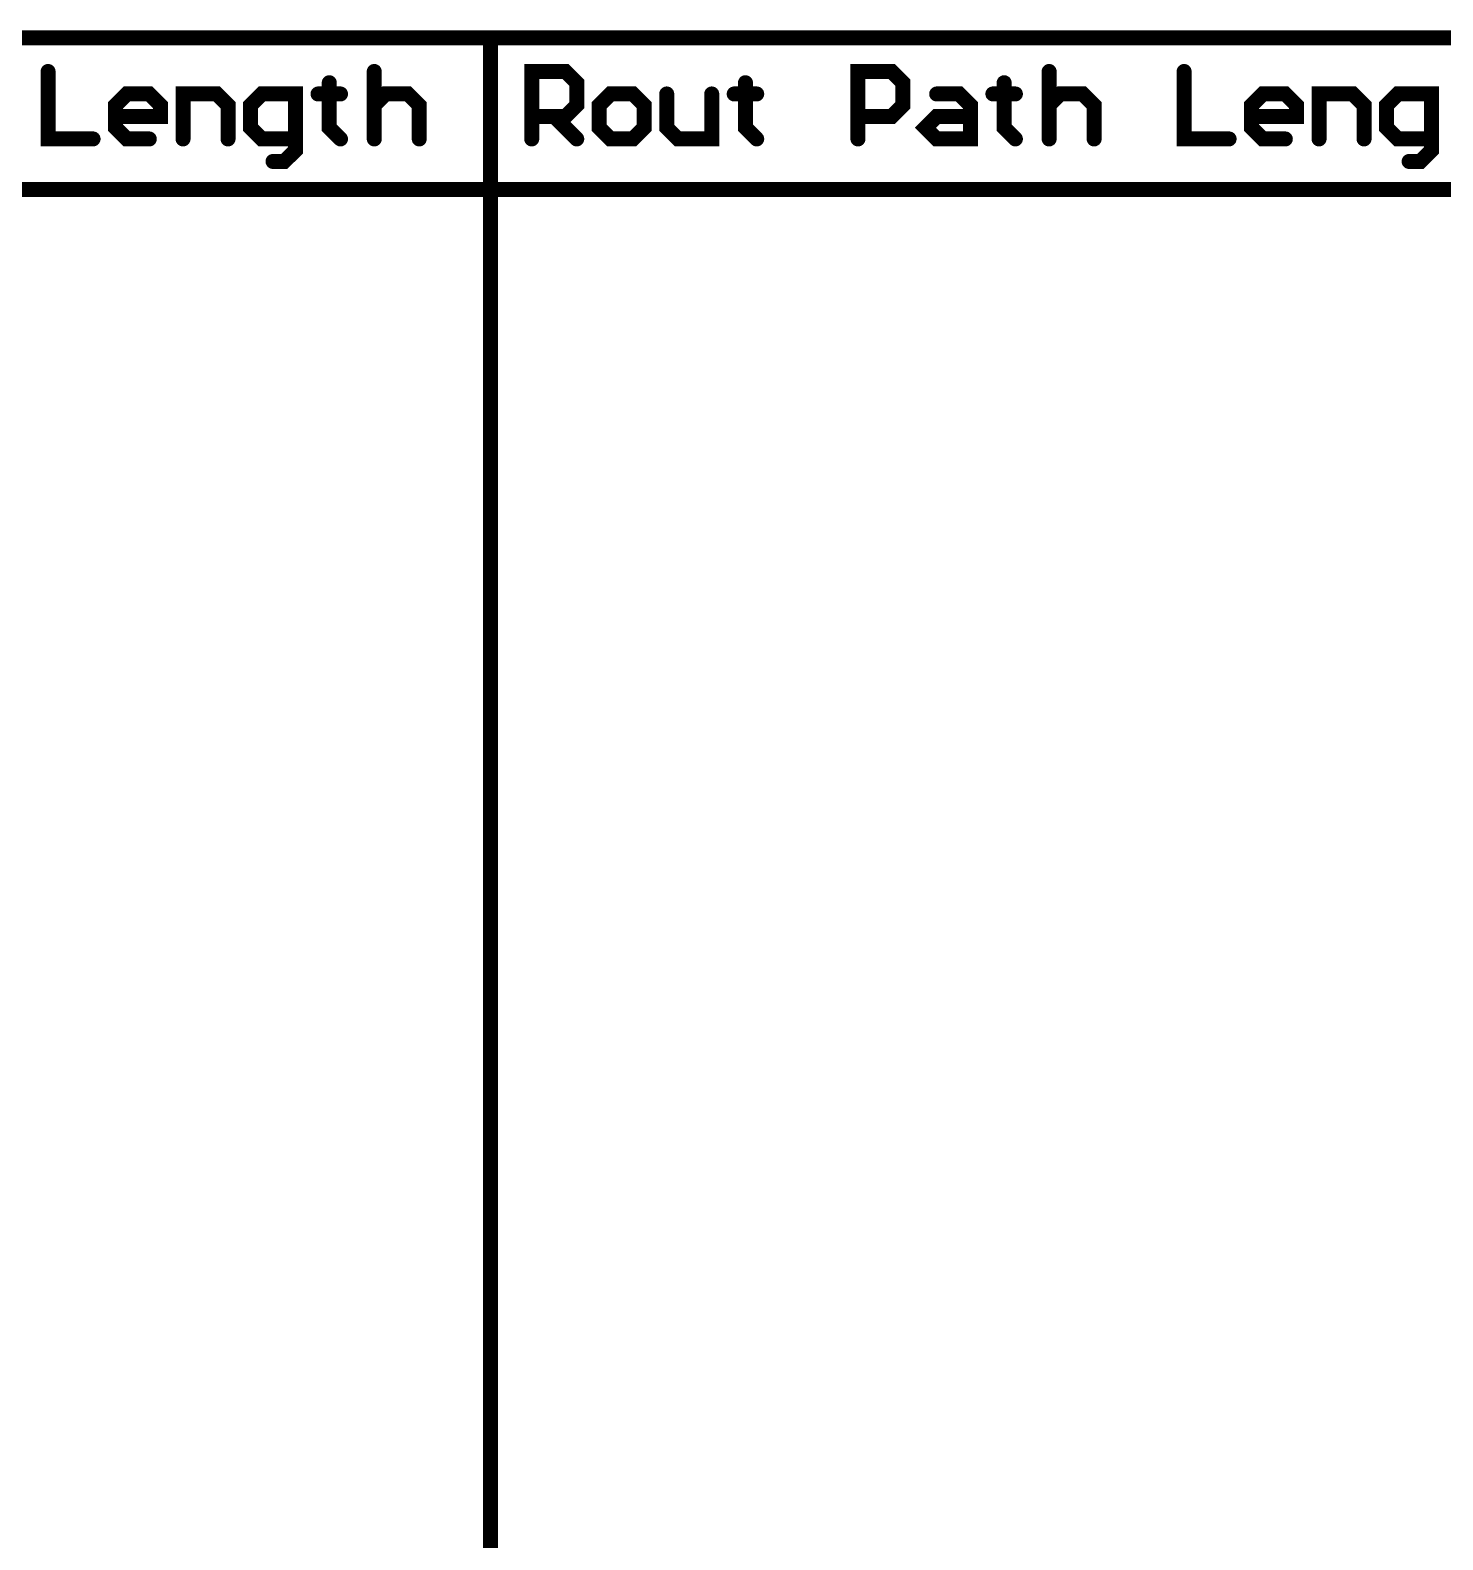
# Model space of a CAD drawing. Extents: x -9.8 to 23.3, y -7.1 to 14.3.
# Drawn here: x 15.038 to 16.545, y 1.52 to 3.13 of the extents above; entities that cross this region are included whole.
import ezdxf

# ---------------------------------------------------------------- set-up
doc = ezdxf.new("R2010")
doc.units = 0
doc.layers.add('2D_LINE_00', color=1, linetype='CONTINUOUS')

# ---------------------------------------------------------------- blocks, each defined once
blk = doc.blocks.new('SMOOTH_0$016')
at = {"const_width": 0.008}
blk.add_lwpolyline([(-0.004, 0, 1), (0.004, 0, 1)], format="xyb", close=True, dxfattribs=at)
blk = doc.blocks.new('DRAWING_4214')
at = {"layer": '2D_LINE_00', "const_width": 0.016}
blk.add_lwpolyline([(0, 0), (0, -0.07198), (0.04799, -0.07198)], dxfattribs=at)
at = {"layer": '2D_LINE_00'}
for p in [(0, 0), (0, -0.07198), (0.04799, -0.07198)]:
    blk.add_blockref('SMOOTH_0$016', p, dxfattribs=at)
blk = doc.blocks.new('DRAWING_4215')
at = {"layer": '2D_LINE_00', "const_width": 0.016}
blk.add_lwpolyline([(0, 0), (-0.024, 0), (-0.03599, 0.012), (-0.03599, 0.03599), (-0.024, 0.04799), (0, 0.04799), (0.01199, 0.03599), (0.01199, 0.02399), (-0.03599, 0.02399)], dxfattribs=at)
at = {"layer": '2D_LINE_00'}
for p in [(-0.024, 0.04799), (0, 0.04799), (-0.03599, 0.03599), (0.01199, 0.03599), (-0.03599, 0.02399), (-0.03599, 0.012), (0.01199, 0.02399), (-0.024, 0), (0, 0)]:
    blk.add_blockref('SMOOTH_0$016', p, dxfattribs=at)
blk = doc.blocks.new('DRAWING_4216')
at = {"layer": '2D_LINE_00', "const_width": 0.016}
blk.add_lwpolyline([(0, 0), (0, 0.04799), (0.03598, 0.04799), (0.04798, 0.03599), (0.04798, 0)], dxfattribs=at)
at = {"layer": '2D_LINE_00'}
for p in [(0, 0.04799), (0.03598, 0.04799), (0.04798, 0.03599), (0, 0), (0.04798, 0)]:
    blk.add_blockref('SMOOTH_0$016', p, dxfattribs=at)
blk = doc.blocks.new('DRAWING_4217')
at = {"layer": '2D_LINE_00', "const_width": 0.016}
blk.add_lwpolyline([(0, 0), (0.012, 0), (0.024, 0.01199), (0.024, 0.07198), (-0.01199, 0.07198), (-0.02399, 0.05998), (-0.02399, 0.03599), (-0.01199, 0.02399), (0.024, 0.02399)], dxfattribs=at)
at = {"layer": '2D_LINE_00'}
for p in [(-0.02399, 0.05998), (-0.01199, 0.07198), (0.024, 0.07198), (-0.02399, 0.03599), (-0.01199, 0.02399), (0.024, 0.02399), (0.024, 0.01199), (0, 0), (0.012, 0)]:
    blk.add_blockref('SMOOTH_0$016', p, dxfattribs=at)
blk = doc.blocks.new('DRAWING_4218')
at = {"layer": '2D_LINE_00', "const_width": 0.016}
blk.add_lwpolyline([(0, 0), (0, -0.01199), (-0.01199, -0.01199), (0.012, -0.01199), (0, -0.01199), (0, -0.04798), (0.012, -0.05998)], dxfattribs=at)
at = {"layer": '2D_LINE_00'}
for p in [(0, 0), (-0.01199, -0.01199), (0, -0.01199), (0, -0.01199), (0.012, -0.01199), (0, -0.04798), (0.012, -0.05998)]:
    blk.add_blockref('SMOOTH_0$016', p, dxfattribs=at)
blk = doc.blocks.new('DRAWING_4219')
at = {"layer": '2D_LINE_00', "const_width": 0.016}
blk.add_lwpolyline([(0, 0), (0, -0.07198), (0, -0.03599), (0.012, -0.02399), (0.03599, -0.02399), (0.04798, -0.03599), (0.04798, -0.07198)], dxfattribs=at)
at = {"layer": '2D_LINE_00'}
for p in [(0, 0), (0.012, -0.02399), (0.03599, -0.02399), (0, -0.03599), (0.04798, -0.03599), (0, -0.07198), (0.04798, -0.07198)]:
    blk.add_blockref('SMOOTH_0$016', p, dxfattribs=at)
blk = doc.blocks.new('DRAWING_4220')
at = {"layer": '2D_LINE_00', "const_width": 0.016}
blk.add_lwpolyline([(0, 0), (0, 0.07198), (0.03599, 0.07198), (0.04799, 0.05998), (0.04799, 0.03599), (0.03599, 0.02399), (0, 0.02399)], dxfattribs=at)
at = {"layer": '2D_LINE_00'}
for p in [(0, 0.07198), (0.03599, 0.07198), (0.04799, 0.05998), (0.04799, 0.03599), (0, 0.02399), (0.03599, 0.02399), (0, 0)]:
    blk.add_blockref('SMOOTH_0$016', p, dxfattribs=at)
blk = doc.blocks.new('DRAWING_4221')
at = {"layer": '2D_LINE_00', "const_width": 0.016}
blk.add_lwpolyline([(0, 0), (0.02399, -0.02399)], dxfattribs=at)
at = {"layer": '2D_LINE_00'}
for p in [(0, 0), (0.02399, -0.02399)]:
    blk.add_blockref('SMOOTH_0$016', p, dxfattribs=at)
blk = doc.blocks.new('DRAWING_4222')
at = {"layer": '2D_LINE_00', "const_width": 0.016}
blk.add_lwpolyline([(0, 0), (0.02399, 0), (0.03598, 0.012), (0.03598, 0.03599), (0.02399, 0.04799), (0, 0.04799), (-0.012, 0.03599), (-0.012, 0.012), (0, 0)], dxfattribs=at)
at = {"layer": '2D_LINE_00'}
for p in [(0, 0.04799), (0.02399, 0.04799), (-0.012, 0.03599), (0.03598, 0.03599), (-0.012, 0.012), (0.03598, 0.012), (0, 0), (0, 0), (0.02399, 0)]:
    blk.add_blockref('SMOOTH_0$016', p, dxfattribs=at)
blk = doc.blocks.new('DRAWING_4223')
at = {"layer": '2D_LINE_00', "const_width": 0.016}
blk.add_lwpolyline([(0, 0), (0, -0.03599), (0.01199, -0.04799), (0.04798, -0.04799), (0.04798, 0)], dxfattribs=at)
at = {"layer": '2D_LINE_00'}
for p in [(0, 0), (0.04798, 0), (0, -0.03599), (0.01199, -0.04799), (0.04798, -0.04799)]:
    blk.add_blockref('SMOOTH_0$016', p, dxfattribs=at)
blk = doc.blocks.new('DRAWING_4224')
at = {"layer": '2D_LINE_00', "const_width": 0.016}
blk.add_lwpolyline([(0, 0), (0, -0.01199), (-0.012, -0.01199), (0.012, -0.01199), (0, -0.01199), (0, -0.04798), (0.012, -0.05998)], dxfattribs=at)
at = {"layer": '2D_LINE_00'}
for p in [(0, 0), (-0.012, -0.01199), (0, -0.01199), (0, -0.01199), (0.012, -0.01199), (0, -0.04798), (0.012, -0.05998)]:
    blk.add_blockref('SMOOTH_0$016', p, dxfattribs=at)
blk = doc.blocks.new('DRAWING_4225')
at = {"layer": '2D_LINE_00', "const_width": 0.016}
blk.add_lwpolyline([(0, 0), (0, 0.07198), (0.03599, 0.07198), (0.04798, 0.05998), (0.04798, 0.03599), (0.03599, 0.02399), (0, 0.02399)], dxfattribs=at)
at = {"layer": '2D_LINE_00'}
for p in [(0, 0.07198), (0.03599, 0.07198), (0.04798, 0.05998), (0.04798, 0.03599), (0, 0.02399), (0.03599, 0.02399), (0, 0)]:
    blk.add_blockref('SMOOTH_0$016', p, dxfattribs=at)
blk = doc.blocks.new('DRAWING_4226')
at = {"layer": '2D_LINE_00', "const_width": 0.016}
blk.add_lwpolyline([(0, 0), (0.024, 0), (0.03599, -0.012), (0.03599, -0.04799), (0, -0.04799), (-0.01199, -0.03599), (0, -0.024), (0.03599, -0.024)], dxfattribs=at)
at = {"layer": '2D_LINE_00'}
for p in [(0, 0), (0.024, 0), (0, -0.024), (0.03599, -0.012), (0.03599, -0.024), (-0.01199, -0.03599), (0, -0.04799), (0.03599, -0.04799)]:
    blk.add_blockref('SMOOTH_0$016', p, dxfattribs=at)
blk = doc.blocks.new('DRAWING_4227')
at = {"layer": '2D_LINE_00', "const_width": 0.016}
blk.add_lwpolyline([(0, 0), (0, -0.01199), (-0.012, -0.01199), (0.012, -0.01199), (0, -0.01199), (0, -0.04798), (0.012, -0.05998)], dxfattribs=at)
at = {"layer": '2D_LINE_00'}
for p in [(0, 0), (-0.012, -0.01199), (0, -0.01199), (0, -0.01199), (0.012, -0.01199), (0, -0.04798), (0.012, -0.05998)]:
    blk.add_blockref('SMOOTH_0$016', p, dxfattribs=at)
blk = doc.blocks.new('DRAWING_4228')
at = {"layer": '2D_LINE_00', "const_width": 0.016}
blk.add_lwpolyline([(0, 0), (0, -0.07198), (0, -0.03599), (0.012, -0.02399), (0.03599, -0.02399), (0.04799, -0.03599), (0.04799, -0.07198)], dxfattribs=at)
at = {"layer": '2D_LINE_00'}
for p in [(0, 0), (0.012, -0.02399), (0.03599, -0.02399), (0, -0.03599), (0.04799, -0.03599), (0, -0.07198), (0.04799, -0.07198)]:
    blk.add_blockref('SMOOTH_0$016', p, dxfattribs=at)
blk = doc.blocks.new('DRAWING_4229')
at = {"layer": '2D_LINE_00', "const_width": 0.016}
blk.add_lwpolyline([(0, 0), (0, -0.07198), (0.04798, -0.07198)], dxfattribs=at)
at = {"layer": '2D_LINE_00'}
for p in [(0, 0), (0, -0.07198), (0.04798, -0.07198)]:
    blk.add_blockref('SMOOTH_0$016', p, dxfattribs=at)
blk = doc.blocks.new('DRAWING_4230')
at = {"layer": '2D_LINE_00', "const_width": 0.016}
blk.add_lwpolyline([(0, 0), (-0.02399, 0), (-0.03598, 0.012), (-0.03598, 0.03599), (-0.02399, 0.04799), (0, 0.04799), (0.012, 0.03599), (0.012, 0.02399), (-0.03598, 0.02399)], dxfattribs=at)
at = {"layer": '2D_LINE_00'}
for p in [(-0.02399, 0.04799), (0, 0.04799), (-0.03598, 0.03599), (0.012, 0.03599), (-0.03598, 0.02399), (-0.03598, 0.012), (0.012, 0.02399), (-0.02399, 0), (0, 0)]:
    blk.add_blockref('SMOOTH_0$016', p, dxfattribs=at)
blk = doc.blocks.new('DRAWING_4231')
at = {"layer": '2D_LINE_00', "const_width": 0.016}
blk.add_lwpolyline([(0, 0), (0, 0.04799), (0.03599, 0.04799), (0.04799, 0.03599), (0.04799, 0)], dxfattribs=at)
at = {"layer": '2D_LINE_00'}
for p in [(0, 0.04799), (0.03599, 0.04799), (0.04799, 0.03599), (0, 0), (0.04799, 0)]:
    blk.add_blockref('SMOOTH_0$016', p, dxfattribs=at)
blk = doc.blocks.new('DRAWING_4232')
at = {"layer": '2D_LINE_00', "const_width": 0.016}
blk.add_lwpolyline([(0, 0), (0.012, 0), (0.02399, 0.01199), (0.02399, 0.07198), (-0.012, 0.07198), (-0.02399, 0.05998), (-0.02399, 0.03599), (-0.012, 0.02399), (0.02399, 0.02399)], dxfattribs=at)
at = {"layer": '2D_LINE_00'}
for p in [(-0.02399, 0.05998), (-0.012, 0.07198), (0.02399, 0.07198), (-0.02399, 0.03599), (-0.012, 0.02399), (0.02399, 0.02399), (0.02399, 0.01199), (0, 0), (0.012, 0)]:
    blk.add_blockref('SMOOTH_0$016', p, dxfattribs=at)
blk = doc.blocks.new('DRAWING_4250')
at = {"layer": '2D_LINE_00', "const_width": 0.016}
blk.add_lwpolyline([(0, 0), (6.21829, 0)], dxfattribs=at)
blk = doc.blocks.new('DRAWING_4251')
at = {"layer": '2D_LINE_00', "const_width": 0.016}
blk.add_lwpolyline([(0, 0), (6.21829, 0)], dxfattribs=at)
blk = doc.blocks.new('DRAWING_4257')
at = {"layer": '2D_LINE_00', "const_width": 0.016}
blk.add_lwpolyline([(0, 0), (0, -3.042)], dxfattribs=at)
at = {"layer": '2D_LINE_00'}
blk.add_blockref('SMOOTH_0$016', (0, 0), dxfattribs=at)

msp = doc.modelspace()

# ---------------------------------------------------------------- block references
for name, p in [('DRAWING_4250', (11.802, 3.122)), ('DRAWING_4257', (15.52896, 3.122)), ('DRAWING_4214', (15.05709, 3.08598)), ('DRAWING_4219', (15.40498, 3.08598)), ('DRAWING_4220', (15.57296, 3.014)), ('DRAWING_4225', (15.92085, 3.014)), ('DRAWING_4228', (16.12478, 3.08598)), ('DRAWING_4229', (16.26874, 3.08598)), ('DRAWING_4218', (15.35699, 3.07398)), ('DRAWING_4224', (15.80089, 3.07398)), ('DRAWING_4227', (16.0768, 3.07398)), ('DRAWING_4215', (15.16506, 3.014)), ('DRAWING_4216', (15.20105, 3.014)), ('DRAWING_4217', (15.29701, 2.99001)), ('DRAWING_4222', (15.65694, 3.014)), ('DRAWING_4223', (15.71692, 3.06199)), ('DRAWING_4226', (16.00482, 3.06199)), ('DRAWING_4230', (16.3767, 3.014)), ('DRAWING_4231', (16.41269, 3.014)), ('DRAWING_4232', (16.50866, 2.99001)), ('DRAWING_4221', (15.59696, 3.03799)), ('DRAWING_4251', (11.802, 2.96))]:
    msp.add_blockref(name, p)

doc.saveas('drawing.dxf')
